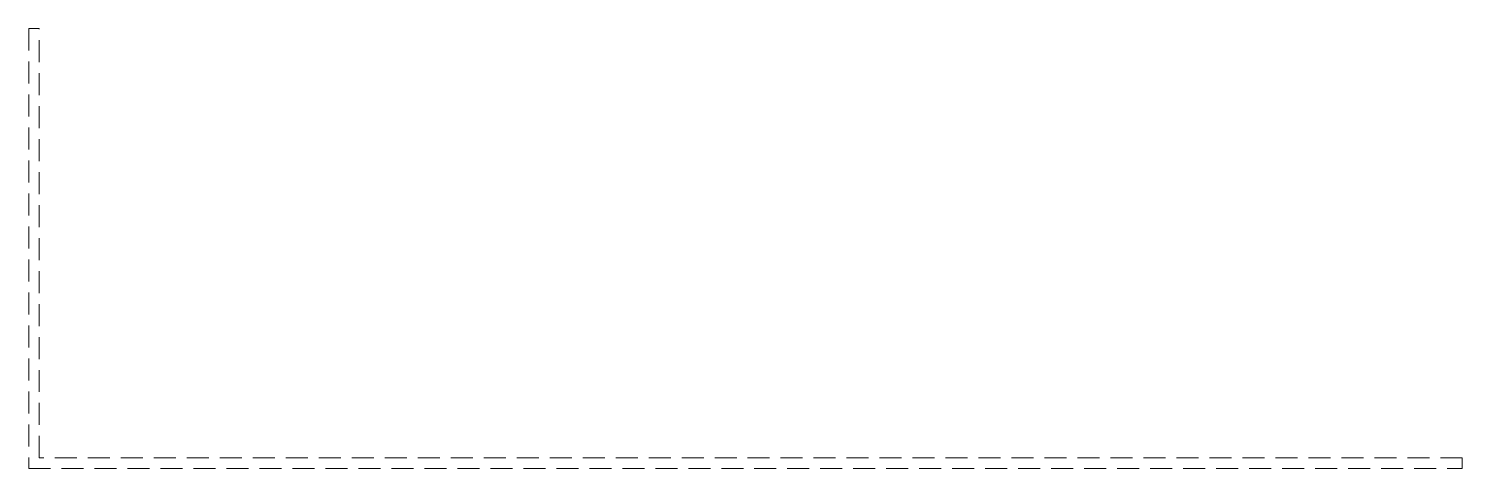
# Model space of a CAD drawing. Header units: millimetres. Extents: x 25600 to 67000, y 76800 to 89500.
import ezdxf

# ---------------------------------------------------------------- set-up
doc = ezdxf.new("R2010")
doc.units = ezdxf.units.MM
doc.header["$MEASUREMENT"] = 0
doc.linetypes.add('HIDDEN2', pattern=[4.7625, 3.175, -1.5875])
doc.layers.add('NDC_S_HIDDEN', color=8, linetype='HIDDEN2', lineweight=13)

msp = doc.modelspace()

# ---------------------------------------------------------------- linework, layer by layer
at = {"layer": 'NDC_S_HIDDEN', "color": 4, "ltscale": 200}
msp.add_lwpolyline([(25600, 89500), (25600, 76800), (67000, 76800), (67000, 77100), (25900, 77100), (25900, 89500)], close=True, dxfattribs=at)

doc.saveas('drawing.dxf')
